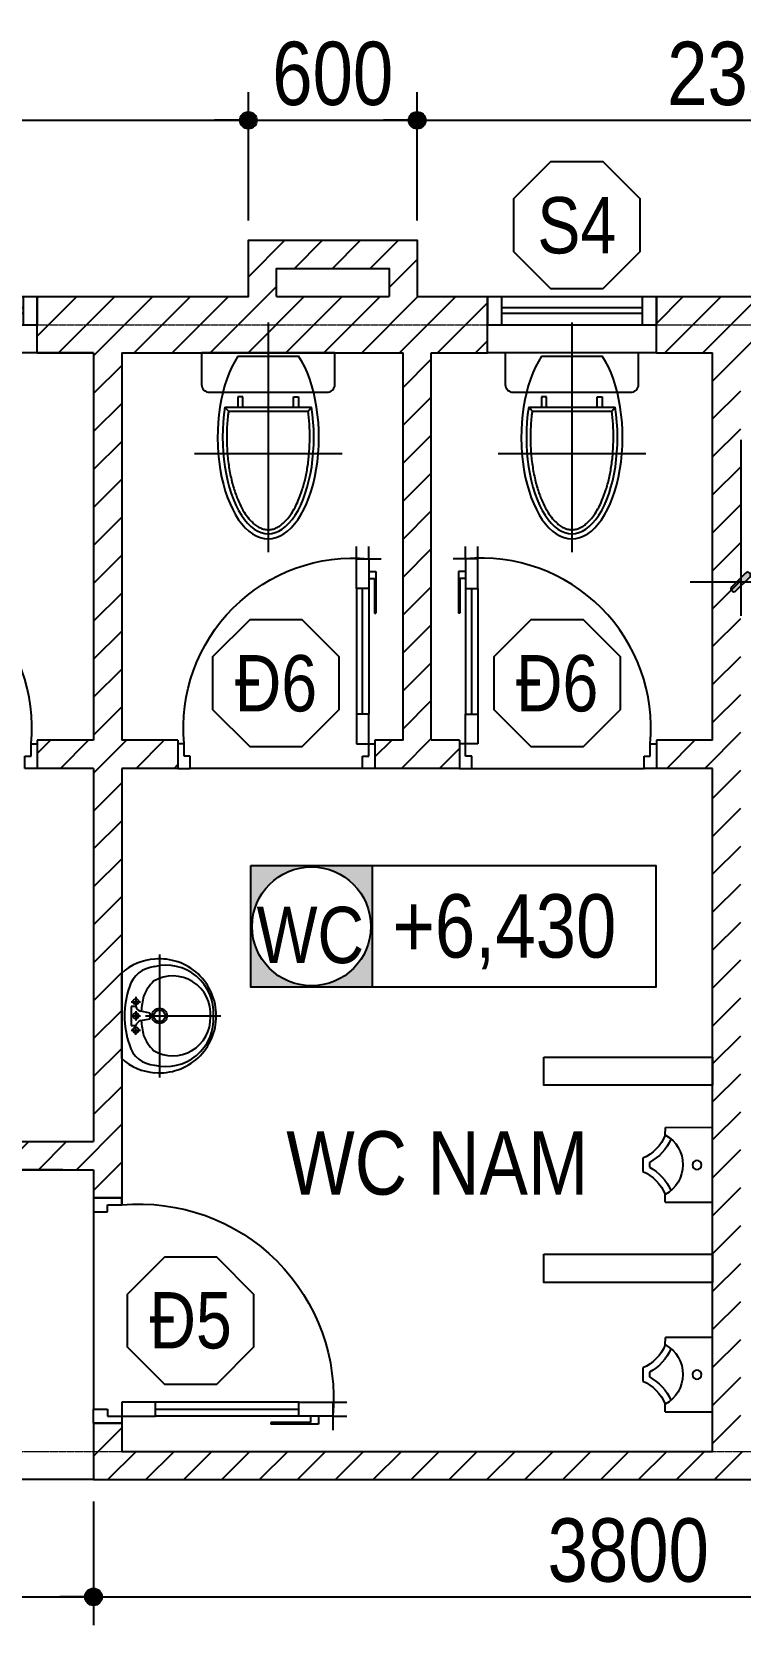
# Model space of a CAD drawing. Extents: x -79995 to 347433, y -157641 to 104789.
# Drawn here: x -11120 to -8602, y 71562 to 77290 of the extents above; entities that cross this region are included whole.
import ezdxf
from ezdxf.enums import TextEntityAlignment as Align

# ---------------------------------------------------------------- set-up
doc = ezdxf.new("R2010")
doc.units = 0
doc.linetypes.add('ACAD_ISO10W100', pattern=[18, 12, -3, 0, -3])
doc.layers.get('0').update_dxf_attribs({"color": 255, "linetype": 'CONTINUOUS'})
doc.layers.get('DEFPOINTS').update_dxf_attribs({"linetype": 'CONTINUOUS'})
for name, color, linetype in [('009', 251, 'CONTINUOUS'), ('DIM', 1, 'CONTINUOUS'), ('DOOR', 20, 'CONTINUOUS'), ('FURN2', 40, 'CONTINUOUS'), ('HACTH', 8, 'CONTINUOUS'), ('TAGS', 60, 'CONTINUOUS'), ('TEXT', 7, 'CONTINUOUS'), ('TUONG', 131, 'CONTINUOUS'), ('vat dung', 44, 'CONTINUOUS')]:
    doc.layers.add(name, color=color, linetype=linetype)
for name, color, linetype, lineweight in [('16.VATDUNG', 153, 'CONTINUOUS', 9), ('NET-THAY', 2, 'CONTINUOUS', 13), ('TRUC', 24, 'CONTINUOUS', 0)]:
    doc.layers.add(name, color=color, linetype=linetype, lineweight=lineweight)
doc.styles.add('1', font='', dxfattribs={"height": 250})
doc.styles.add('HEL-CONDENSE', font='')
doc.styles.add('KICHTHUOC', font='', dxfattribs={"width": 0.8})
doc.styles.add('VNI-HELVE-CONDENSEN', font='')
doc.styles.get('1').set_extended_font_data('VNI-Helve-Condense')
doc.styles.get('HEL-CONDENSE').set_extended_font_data('VNI-Helve-Condense')
doc.styles.get('KICHTHUOC').set_extended_font_data('VNI-Helve-Condense')
doc.styles.get('VNI-HELVE-CONDENSEN').set_extended_font_data('VNI-Helve-Condense')
doc.dimstyles.new('1-100', dxfattribs={"dimtxt": 200, "dimasz": 60, "dimexe": 0, "dimexo": 0, "dimgap": 70, "dimtad": 1, "dimtoh": 1, "dimdec": 0, "dimzin": 9, "dimdsep": 46, "dimtxsty": 'KICHTHUOC', "dimblk": 'KTHUOC', "dimcen": 15, "dimdle": 150, "dimclrd": 256, "dimclre": 256, "dimclrt": 7, "dimadec": 0, "dimazin": 0, "dimtfac": 1, "dimtdec": 0, "dimtix": 1, "dimtmove": 2, "dimatfit": 3, "dimfxl": 1, "dimtolj": 1, "dimtzin": 1, "dimarcsym": 0})
doc.dimstyles.new('D100', dxfattribs={"dimtxt": 225, "dimasz": 1.2, "dimexe": 100, "dimexo": 0, "dimgap": 50, "dimtad": 1, "dimdec": 0, "dimzin": 13, "dimdsep": 46, "dimtxsty": 'HEL-CONDENSE', "dimblk": 'D50', "dimcen": 0, "dimclrd": 1, "dimclre": 1, "dimclrt": 7, "dimadec": 0, "dimazin": 0, "dimtfac": 1, "dimtdec": 0, "dimtmove": 0, "dimatfit": 3, "dimldrblk": 'D50', "dimfxl": 1, "dimtolj": 1, "dimtzin": 13, "dimarcsym": 0})

# ---------------------------------------------------------------- blocks, each defined once
blk = doc.blocks.new('A$C24795F3F')
at = {"layer": 'DOOR'}
for p, q in [((25, 850), (25, 900)), ((75, 850), (75, 900)), ((25, 850), (-25, 850)), ((75, 850), (25, 850)), ((25, 850), (25, 730)), ((75, 730), (75, 850)), ((25, 799.1), (-3.3, 799.1)), ((-3.3, 799.1), (-3.3, 629.5)), ((25, 770.9), (2.4, 770.9)), ((2.4, 770.9), (2.4, 629.5)), ((25, 799.1), (25, 770.9)), ((25, 752.9), (25, 220)), ((25, 730), (75, 730)), ((75, 730), (75, 220)), ((2.4, 629.5), (-3.3, 629.5)), ((25, 220), (75, 220)), ((25, 100), (25, 220)), ((75, 220), (75, 100)), ((25, 100), (0, 100)), ((0, 100), (0, 0)), ((75, 100), (25, 100)), ((25, 50), (25, 100)), ((775, 50), (775, 100)), ((775, 100), (800, 100)), ((800, 100), (800, 0)), ((0, 0), (50, 0)), ((50, 50), (25, 50)), ((50, 0), (50, 50)), ((750, 0), (750, 50)), ((750, 50), (775, 50)), ((800, 0), (750, 0))]:
    blk.add_line(p, q, dxfattribs=at)
at = {"layer": 'DOOR', "color": 8}
blk.add_line((50, 220), (50, 730), dxfattribs=at)
blk.add_arc((88.6, 163.6), 689.3, 354.7053, 95.2947, dxfattribs=at)
blk = doc.blocks.new('xibet')
at = {"layer": 'vat dung'}
for p, q in [((0, 107.8), (0, -707.8)), ((236.7, 0), (-236.7, 0)), ((-236.7, 0), (-236.7, -112)), ((236.7, -112), (236.7, 0)), ((-108, -12.1), (108, -12.1)), ((-208.7, -140), (208.7, -140)), ((-90, -156.1), (-108, -156.1)), ((-108, -156.1), (-108, -192.1)), ((-90, -192.1), (-90, -156.1)), ((90, -192.1), (90, -156.1)), ((90, -156.1), (108, -156.1)), ((108, -156.1), (108, -192.1)), ((-153.7, -192.1), (153.7, -192.1)), ((-141.3, -206.5), (-153.7, -192.1)), ((-141.3, -206.5), (141.3, -206.5)), ((141.3, -206.5), (153.7, -192.1)), ((262.5, -357.8), (-262.5, -357.8))]:
    blk.add_line(p, q, dxfattribs=at)
for centre, start, end in [((-208.7, -112), 180, 270), ((208.7, -112), 270, 0)]:
    blk.add_arc(centre, 28, start, end, dxfattribs=at)
for major_axis, ratio, start_param, end_param in [((0, -360), 0.5, 3.785094, 8.781277), ((0, -342), 0.473683, 4.391089, 8.175258)]:
    blk.add_ellipse((0, -300.1), major_axis=major_axis, ratio=ratio, start_param=start_param, end_param=end_param, dxfattribs=at)
blk.add_open_spline([(-141.3, -206.5), (-142, -211.4), (-142.6, -216.4), (-145.2, -239.3), (-146.6, -257.6), (-147.8, -294.4), (-147.7, -313), (-146.1, -349.7), (-144.6, -367.9), (-140.1, -403.5), (-137.2, -420.9), (-130, -454.4), (-125.8, -470.5), (-116.2, -500.9), (-110.8, -515.2), (-100.2, -539.1), (-95.1, -549.1), (-84.4, -567.4), (-78.8, -575.7), (-67.3, -590.6), (-61.3, -597.1), (-50.7, -607), (-46, -610.7), (-36.7, -617), (-32, -619.6), (-22.7, -623.7), (-18.1, -625.2), (-8.9, -627.2), (-4.3, -627.7), (4.8, -627.7), (9.3, -627.2), (18.5, -625.1), (23.1, -623.6), (32.4, -619.4), (37.1, -616.8), (46.5, -610.4), (51.1, -606.6), (60.4, -597.9), (65, -593), (74, -582.1), (78.4, -576.1), (87, -563.1), (91.1, -556), (99.1, -541), (102.9, -533), (111.7, -512.7), (116.4, -500), (125, -473.1), (128.8, -458.9), (135.5, -429.5), (138.3, -414.3), (142.9, -383.1), (144.6, -367.1), (146.9, -334.7), (147.6, -318.4), (147.6, -285.6), (147.1, -269.2), (145, -237.3), (143.4, -221.7), (141.3, -206.5)], degree=3, knots=[4.429174, 4.429174, 4.429174, 4.429174, 4.475363, 4.475363, 4.640536, 4.640536, 4.80571, 4.80571, 4.970884, 4.970884, 5.136057, 5.136057, 5.301231, 5.301231, 5.466404, 5.466404, 5.600725, 5.600725, 5.735045, 5.735045, 5.869365, 5.869365, 5.973209, 5.973209, 6.077053, 6.077053, 6.180898, 6.180898, 6.284742, 6.284742, 6.388586, 6.388586, 6.49243, 6.49243, 6.596275, 6.596275, 6.700119, 6.700119, 6.803963, 6.803963, 6.907807, 6.907807, 7.011652, 7.011652, 7.115496, 7.115496, 7.262062, 7.262062, 7.408627, 7.408627, 7.555193, 7.555193, 7.701759, 7.701759, 7.848324, 7.848324, 7.99489, 7.99489, 8.137175, 8.137175, 8.137175, 8.137175], dxfattribs=at)
blk = doc.blocks.new('A$C11573478')
at = {"layer": 'DOOR'}
for p, q in [((-716.3, 109.8), (-716.3, 209.8)), ((-716.3, 209.8), (-116.3, 209.8)), ((-666.3, 109.8), (-666.3, 209.8)), ((-166.3, 109.8), (-166.3, 209.8)), ((-116.3, 109.8), (-116.3, 209.8)), ((-716.3, 109.8), (-116.3, 109.8))]:
    blk.add_line(p, q, dxfattribs=at)
at = {"layer": 'DOOR', "color": 251}
for p, q in [((-166.3, 169.8), (-666.3, 169.8)), ((-166.3, 149.8), (-666.3, 149.8))]:
    blk.add_line(p, q, dxfattribs=at)
blk = doc.blocks.new('KH-CUADI')
at = {"layer": 'TAGS'}
blk.add_lwpolyline([(-124.3, 300), (-300, 124.3), (-300, -124.3), (-124.3, -300), (124.3, -300), (300, -124.3), (300, 124.3), (124.3, 300)], close=True, dxfattribs=at)
at = {"layer": 'TAGS', "style": 'VNI-HELVE-CONDENSEN'}
blk.add_attdef('D', text='', height=300, dxfattribs=at).set_placement((0, 0), align=Align.MIDDLE)
blk = doc.blocks.new('FSD')
at = {"layer": 'vat dung'}
for p, q in [((2608519.3, -978698.5), (2608729.3, -978698.5)), ((2608519.3, -978698.5), (2608519.3, -978731.9)), ((2608729.3, -978698.5), (2608729.3, -979028.5)), ((2608419.3, -978892.9), (2608419.3, -978834.1)), ((2608449.3, -978874.1), (2608449.3, -978852.8)), ((2608519.3, -978995), (2608519.3, -979028.5)), ((2608729.3, -979028.5), (2608519.3, -979028.5))]:
    blk.add_line(p, q, dxfattribs=at)
blk.add_circle((2608660, -978863.5), 20, dxfattribs=at)
for centre, radius, start, end in [((2608345.4, -978661.7), 187.5, 293.20118, 337.99756), ((2608448.1, -978863.5), 149.6, 298.45297, 61.54703), ((2608345.4, -978661.7), 217.5, 298.52455, 336.27693), ((2608345.4, -979065.2), 217.5, 23.72307, 61.47545), ((2608345.4, -979065.2), 187.5, 22.00244, 66.79882)]:
    blk.add_arc(centre, radius, start, end, dxfattribs=at)
blk = doc.blocks.new('A$C20DD2EF5')
at = {"layer": 'vat dung'}
for p, q in [((211.6, 265.4), (-166.4, 265.4)), ((-40.4, 223.4), (-40.4, 181.4)), ((-19.4, 202.4), (-19.4, 223.4)), ((-19.4, 223.4), (64.6, 223.4)), ((22.6, 223.4), (22.6, 181.4)), ((64.6, 223.4), (64.6, 202.4)), ((85.6, 223.4), (85.6, 181.4)), ((-61.4, 202.4), (-19.4, 202.4)), ((1.6, 202.4), (43.6, 202.4)), ((10, 139.4), (1.6, 181.4)), ((22.6, 160.4), (22.6, -175.6)), ((43.6, 181.4), (35.2, 139.4)), ((106.5, 202.4), (64.6, 202.4)), ((-250.4, 97.4), (295.6, 97.4)), ((35.2, 139.4), (10, 139.4))]:
    blk.add_line(p, q, dxfattribs=at)
at = {"layer": 'vat dung', "extrusion": (0, 0, -1)}
for centre, major_axis, start_param, end_param in [((7.9, 103.7), (0.1, 237.8), -1.50917, -0.823122), ((-67.7, 108.7), (0, 128.6), -1.484237, -0.303174), ((22.6, -144.1), (0, 396.9), -0.329879, 0.329746), ((-40.4, 202.4), (8.91, 8.91), 0.785398, 7.068583), ((22.6, 202.4), (-8.91, 8.91), 2.356194490192184, 8.639379797371769), ((85.6, 202.4), (8.91, 8.91), 0.785398, 7.068583), ((118.6, 113.4), (0.2, 122.4), 0.266585, 1.518076), ((37.3, 103.7), (-0.1, 237.8), 0.823103, 1.509151), ((0, 0), (127.4, 127.4), 4.682819, 5.134941), ((22.6, -182.7), (-255.7, 255.7), 0.543834, 0.728979), ((-26, 174.9), (20, 20), -0.552303, 0.552303), ((22.6, -182.7), (255.7, 255.7), -0.728979, -0.543834), ((74.1, 171.8), (-22.7, 22.7), 5.801665, 6.764705), ((45.1, 0), (127.4, 127.4), -0.422552, 0.02957), ((21.2, 97), (0, 251.5), 3.136126, 4.797769), ((8.4, 68.2), (0, 210.6), 3.074642, 4.960285), ((13, 38.2), (0, 167.6), 3.055003, 5.246977), ((22.6, 97.4), (23.8, 23.8), 0.785398, 7.068583), ((22.6, 97.4), (-17.8, 17.8), 2.356194490192299, 8.639379797371884), ((36.7, 68.2), (0, 210.6), 1.323748, 3.208662), ((23.9, 97), (0, 251.5), 1.485485, 3.147128), ((32.7, 38.2), (0, 167), 1.033776, 3.172765)]:
    blk.add_ellipse(centre, major_axis=major_axis, ratio=1, start_param=start_param, end_param=end_param, dxfattribs=at)
blk = doc.blocks.new('D50')
at = {"layer": 'DIM'}
blk.add_hatch(color=256, dxfattribs=at).paths.add_polyline_path([(25, 0, 1), (-25, 0, 1)])
blk.add_line((25, 0), (100, 0), dxfattribs=at)
blk.add_circle((0, 0), 25, dxfattribs=at)
blk = doc.blocks.new('*D501')
at = {"layer": 'DEFPOINTS', "color": 0, "linetype": 'Continuous', "transparency": 16777216}
for p in [(-13001.5, 72074.2), (-10901.5, 72074.2), (-10901.5, 71735.1)]:
    blk.add_point(p, dxfattribs=at)
at = {"layer": 'DIM', "color": 1, "linetype": 'Continuous', "lineweight": -2, "transparency": 16777216}
for p, q in [((-13001.5, 72074.2), (-13001.5, 71635.1)), ((-10901.5, 72074.2), (-10901.5, 71635.1)), ((-13000.3, 71735.1), (-10902.7, 71735.1))]:
    blk.add_line(p, q, dxfattribs=at)
at = {"layer": 'DIM', "color": 1, "linetype": 'Continuous', "lineweight": -2, "transparency": 16777216, "xscale": 1.199999999999999, "yscale": 1.199999999999999, "zscale": 1.199999999999999, "rotation": 180}
blk.add_blockref('D50', (-13001.5, 71735.1), dxfattribs=at)
at = {"layer": 'DIM', "color": 1, "linetype": 'Continuous', "lineweight": -2, "transparency": 16777216, "xscale": 1.199999999999999, "yscale": 1.199999999999999, "zscale": 1.199999999999999}
blk.add_blockref('D50', (-10901.5, 71735.1), dxfattribs=at)
at = {"layer": 'DIM', "color": 7, "linetype": 'Continuous', "transparency": 16777216, "insert": (-11951.5, 71900), "char_height": 225, "attachment_point": 5, "style": 'HEL-CONDENSE'}
blk.add_mtext('\\A1;2100', dxfattribs=at)
blk = doc.blocks.new('*D502')
at = {"layer": 'DEFPOINTS', "color": 0, "linetype": 'Continuous', "transparency": 16777216}
for p in [(-10901.5, 72074.2), (-7101.5, 72074.2), (-7101.5, 71735.1)]:
    blk.add_point(p, dxfattribs=at)
at = {"layer": 'DIM', "color": 1, "linetype": 'Continuous', "lineweight": -2, "transparency": 16777216}
for p, q in [((-10901.5, 72074.2), (-10901.5, 71635.1)), ((-7101.5, 72074.2), (-7101.5, 71635.1)), ((-10900.3, 71735.1), (-7102.7, 71735.1))]:
    blk.add_line(p, q, dxfattribs=at)
at = {"layer": 'DIM', "color": 1, "linetype": 'Continuous', "lineweight": -2, "transparency": 16777216, "xscale": 1.199999999999999, "yscale": 1.199999999999999, "zscale": 1.199999999999999, "rotation": 180}
blk.add_blockref('D50', (-10901.5, 71735.1), dxfattribs=at)
at = {"layer": 'DIM', "color": 1, "linetype": 'Continuous', "lineweight": -2, "transparency": 16777216, "xscale": 1.199999999999999, "yscale": 1.199999999999999, "zscale": 1.199999999999999}
blk.add_blockref('D50', (-7101.5, 71735.1), dxfattribs=at)
at = {"layer": 'DIM', "color": 7, "linetype": 'Continuous', "transparency": 16777216, "insert": (-9001.5, 71900), "char_height": 225, "attachment_point": 5, "style": 'HEL-CONDENSE'}
blk.add_mtext('\\A1;3800', dxfattribs=at)
blk = doc.blocks.new('*D556')
at = {"layer": 'DEFPOINTS', "color": 0, "transparency": 16777216}
for p in [(-10351.5, 76977.5), (-12701.5, 76672.1), (-10351.5, 76622.1)]:
    blk.add_point(p, dxfattribs=at)
at = {"layer": 'DIM', "color": 1, "lineweight": -2, "transparency": 16777216}
for p, q in [((-12701.5, 76672.1), (-12701.5, 77077.5)), ((-10351.5, 76622.1), (-10351.5, 77077.5)), ((-12700.3, 76977.5), (-10352.7, 76977.5))]:
    blk.add_line(p, q, dxfattribs=at)
at = {"layer": 'DIM', "color": 1, "lineweight": -2, "transparency": 16777216, "xscale": 1.199999999999999, "yscale": 1.199999999999999, "zscale": 1.199999999999999, "rotation": 180}
blk.add_blockref('D50', (-12701.5, 76977.5), dxfattribs=at)
at = {"layer": 'DIM', "color": 1, "lineweight": -2, "transparency": 16777216, "xscale": 1.199999999999999, "yscale": 1.199999999999999, "zscale": 1.199999999999999}
blk.add_blockref('D50', (-10351.5, 76977.5), dxfattribs=at)
at = {"layer": 'DIM', "color": 7, "transparency": 16777216, "insert": (-11526.5, 77142.4), "char_height": 225, "attachment_point": 5, "style": 'HEL-CONDENSE'}
blk.add_mtext('\\A1;2350', dxfattribs=at)
blk = doc.blocks.new('*D557')
at = {"layer": 'DEFPOINTS', "color": 0, "transparency": 16777216}
for p in [(-9751.5, 76977.5), (-10351.5, 76622.1), (-9751.5, 76622.1)]:
    blk.add_point(p, dxfattribs=at)
at = {"layer": 'DIM', "color": 1, "lineweight": -2, "transparency": 16777216}
for p, q in [((-10351.5, 76622.1), (-10351.5, 77077.5)), ((-9751.5, 76622.1), (-9751.5, 77077.5)), ((-10350.3, 76977.5), (-9752.7, 76977.5))]:
    blk.add_line(p, q, dxfattribs=at)
at = {"layer": 'DIM', "color": 1, "lineweight": -2, "transparency": 16777216, "xscale": 1.199999999999999, "yscale": 1.199999999999999, "zscale": 1.199999999999999, "rotation": 180}
blk.add_blockref('D50', (-10351.5, 76977.5), dxfattribs=at)
at = {"layer": 'DIM', "color": 1, "lineweight": -2, "transparency": 16777216, "xscale": 1.199999999999999, "yscale": 1.199999999999999, "zscale": 1.199999999999999}
blk.add_blockref('D50', (-9751.5, 76977.5), dxfattribs=at)
at = {"layer": 'DIM', "color": 7, "transparency": 16777216, "insert": (-10051.5, 77142.4), "char_height": 225, "attachment_point": 5, "style": 'HEL-CONDENSE'}
blk.add_mtext('\\A1;600', dxfattribs=at)
blk = doc.blocks.new('*D558')
at = {"layer": 'DEFPOINTS', "color": 0, "transparency": 16777216}
for p in [(-7401.5, 76977.5), (-9751.5, 76622.1), (-7401.5, 76622.1)]:
    blk.add_point(p, dxfattribs=at)
at = {"layer": 'DIM', "color": 1, "lineweight": -2, "transparency": 16777216}
for p, q in [((-9751.5, 76622.1), (-9751.5, 77077.5)), ((-7401.5, 76622.1), (-7401.5, 77077.5)), ((-9750.3, 76977.5), (-7402.7, 76977.5))]:
    blk.add_line(p, q, dxfattribs=at)
at = {"layer": 'DIM', "color": 1, "lineweight": -2, "transparency": 16777216, "xscale": 1.199999999999999, "yscale": 1.199999999999999, "zscale": 1.199999999999999, "rotation": 180}
blk.add_blockref('D50', (-9751.5, 76977.5), dxfattribs=at)
at = {"layer": 'DIM', "color": 1, "lineweight": -2, "transparency": 16777216, "xscale": 1.199999999999999, "yscale": 1.199999999999999, "zscale": 1.199999999999999}
blk.add_blockref('D50', (-7401.5, 76977.5), dxfattribs=at)
at = {"layer": 'DIM', "color": 7, "transparency": 16777216, "insert": (-8576.5, 77142.4), "char_height": 225, "attachment_point": 5, "style": 'HEL-CONDENSE'}
blk.add_mtext('\\A1;2350', dxfattribs=at)
blk = doc.blocks.new('A$C27B14CF0')
at = {"layer": 'TAGS', "ltscale": 1000}
h = blk.add_hatch(color=8, dxfattribs=at)
h.paths.add_polyline_path([(249.9, 243.1), (-182.1, 243.1), (-182.1, -188.9), (249.9, -188.9)])
h.paths.add_polyline_path([(244.9, 27.1, -1), (-177.1, 27.1, -1)], flags=16)
blk.add_line((249.9, 243.1), (249.9, -188.9), dxfattribs=at)
blk.add_lwpolyline([(-182.1, 243.1), (1257.9, 243.1), (1257.9, -188.9), (-182.1, -188.9)], close=True, dxfattribs=at)
blk.add_circle((33.9, 27.1), 211, dxfattribs=at)
at = {"layer": 'TAGS', "ltscale": 1000, "style": 'VNI-HELVE-CONDENSEN'}
for p in [(-44.3, -83.7), (379.3, -83.7)]:
    blk.add_attdef('S', p, '', height=225, dxfattribs=at)
blk = doc.blocks.new('KTHUOC')
at = {"ltscale": 50}
h = blk.add_hatch(color=256, dxfattribs=at)
edge = h.paths.add_edge_path()
edge.add_line((0.283, 0.53), (-0.53, -0.283))
edge.add_arc((-0.407, -0.407), 0.175, 135, 225)
edge.add_arc((-0.407, -0.407), 0.175, 225, 315)
edge.add_line((-0.283, -0.53), (0.53, 0.283))
edge.add_arc((0.407, 0.407), 0.175, 315, 405)
edge.add_arc((0.407, 0.407), 0.175, 45, 135)
for p, q in [((0, -2), (0, 2)), ((-3, 0), (3, 0))]:
    blk.add_line(p, q)
blk.add_lwpolyline([(0.283, 0.53), (-0.53, -0.283, 0.414214), (-0.53, -0.53), (-0.53, -0.53, 0.414214), (-0.283, -0.53), (0.53, 0.283, 0.414214), (0.53, 0.53), (0.53, 0.53, 0.414214)], format="xyb", close=True)
blk = doc.blocks.new('*D606')
at = {"layer": '009', "lineweight": -2, "transparency": 16777216}
for p, q in [((-8601.5, 75842.7), (-8601.5, 75338.2)), ((-4201.5, 75842.7), (-4201.5, 75338.2)), ((-8541.5, 75338.2), (-4261.5, 75338.2))]:
    blk.add_line(p, q, dxfattribs=at)
at = {"layer": 'DEFPOINTS', "color": 0, "transparency": 16777216}
for p in [(-8601.5, 75842.7), (-4201.5, 75842.7), (-4201.5, 75338.2)]:
    blk.add_point(p, dxfattribs=at)
at = {"layer": '009', "lineweight": -2, "transparency": 16777216, "xscale": 60, "yscale": 60, "zscale": 60, "rotation": 180}
blk.add_blockref('KTHUOC', (-8601.5, 75338.2), dxfattribs=at)
at = {"layer": '009', "lineweight": -2, "transparency": 16777216, "xscale": 60, "yscale": 60, "zscale": 60}
blk.add_blockref('KTHUOC', (-4201.5, 75338.2), dxfattribs=at)
at = {"layer": '009', "color": 7, "transparency": 16777216, "insert": (-6401.5, 75510.3), "char_height": 200, "attachment_point": 5, "style": 'KICHTHUOC'}
blk.add_mtext('\\A1;4400', dxfattribs=at)
blk = doc.blocks.new('*D610')
at = {"layer": '009', "lineweight": -2, "transparency": 16777216}
for p, q in [((-11010.5, 73251.7), (-11402.9, 73251.7)), ((-11402.9, 73191.7), (-11402.9, 72211.7)), ((-10901.5, 72151.7), (-11402.9, 72151.7))]:
    blk.add_line(p, q, dxfattribs=at)
at = {"layer": 'DEFPOINTS', "color": 0, "transparency": 16777216}
for p in [(-11010.5, 73251.7), (-11402.9, 72151.7), (-10901.5, 72151.7)]:
    blk.add_point(p, dxfattribs=at)
at = {"layer": '009', "lineweight": -2, "transparency": 16777216, "xscale": 60, "yscale": 60, "zscale": 60}
for p, rotation in [((-11402.9, 73251.7), 90), ((-11402.9, 72151.7), 270)]:
    blk.add_blockref('KTHUOC', p, dxfattribs=dict(at, rotation=rotation))
at = {"layer": '009', "color": 7, "transparency": 16777216, "insert": (-11575, 72701.7), "char_height": 200, "attachment_point": 5, "rotation": 90, "style": 'KICHTHUOC'}
blk.add_mtext('\\A1;1100', dxfattribs=at)

msp = doc.modelspace()

# ---------------------------------------------------------------- hatches: boundary and pattern name
at = {"layer": '009'}
h = msp.add_hatch(dxfattribs=at)
h.set_pattern_fill('ANSI31', color=256, scale=30, style=0)
h.set_pattern_definition([(45, (-1316106.72, -268894.45), (-67.351921, 67.351921), [])])
h.paths.add_polyline_path([(-4201.548, 76351.712), (-4301.548, 76351.712), (-4301.548, 76451.712), (-3901.548, 76451.712), (-3901.548, 76351.712), (-4001.548, 76351.712), (-4001.548, 76151.712), (-3301.548, 76151.712), (-3301.548, 76351.712), (-3801.548, 76351.712), (-3801.548, 76551.712), (-4401.548, 76551.712), (-4401.548, 76351.712), (-4901.548, 76351.712), (-4901.548, 76151.712), (-4201.548, 76151.712)])
h.paths.add_polyline_path([(-7201.548, 76351.712), (-7301.548, 76351.712), (-7301.548, 76451.712), (-6901.548, 76451.712), (-6901.548, 76351.712), (-7001.548, 76351.712), (-7001.548, 76151.712), (-6301.548, 76151.712), (-6301.548, 76351.712), (-6801.548, 76351.712), (-6801.548, 76551.712), (-7401.548, 76551.712), (-7401.548, 76351.712), (-8901.548, 76351.712), (-8901.548, 76251.712), (-8901.548, 76151.712), (-8701.548, 76151.712), (-8701.548, 74776.712), (-8901.548, 74776.712), (-8901.548, 74676.712), (-8701.548, 74676.712), (-8701.548, 72251.712), (-10801.548, 72251.712), (-10801.548, 72351.712), (-10901.548, 72351.712), (-10901.548, 72151.712), (-8701.548, 72151.712), (-7201.548, 72151.712), (-7201.548, 72251.712), (-8601.548, 72251.712), (-8601.548, 76151.712), (-7201.548, 76151.712)])
h.paths.add_polyline_path([(-9501.548, 76351.712), (-9751.548, 76351.712), (-9751.548, 76551.712), (-10351.548, 76551.712), (-10351.548, 76351.712), (-11101.548, 76351.712), (-11101.548, 76251.712), (-11101.548, 76151.712), (-10901.548, 76151.712), (-10901.548, 74776.712), (-11101.548, 74776.712), (-11101.548, 74676.712), (-10901.548, 74676.712), (-10901.548, 73351.712), (-12101.548, 73351.712), (-12101.548, 73251.712), (-10901.548, 73251.712), (-10901.548, 73151.712), (-10801.548, 73151.712), (-10801.548, 74676.712), (-10601.548, 74676.712), (-10601.548, 74764.212), (-10601.548, 74776.712), (-10801.548, 74776.712), (-10801.548, 76151.712), (-10576.548, 76151.712), (-9801.548, 76151.712), (-9801.548, 74776.712), (-9901.548, 74776.712), (-9901.548, 74676.712), (-9601.548, 74676.712), (-9601.548, 74764.212), (-9601.548, 74776.712), (-9701.548, 74776.712), (-9701.548, 76151.712), (-9501.548, 76151.712)])
h.paths.add_polyline_path([(-9851.548, 76351.712), (-9951.548, 76351.712), (-10251.548, 76351.712), (-10251.548, 76451.712), (-9851.548, 76451.712)], flags=16)
h.paths.add_polyline_path([(-12701.548, 76151.712), (-12701.548, 76601.712), (-13451.548, 76601.712), (-13451.548, 76001.712), (-13201.548, 76001.712), (-13201.548, 74551.712), (-13001.548, 74551.712), (-13001.548, 74676.712), (-12801.548, 74676.712), (-12801.548, 74764.212), (-12801.548, 74776.712), (-13001.548, 74776.712), (-13001.548, 75901.712), (-12701.548, 75901.712)])
h.paths.add_polyline_path([(-13001.548, 76001.712), (-13001.548, 76151.712), (-13201.548, 76151.712), (-13201.548, 76126.712), (-13201.548, 76101.712), (-13351.548, 76101.712), (-13351.548, 76501.712), (-12801.548, 76501.712), (-12801.548, 76251.712), (-13001.548, 76251.712), (-13001.548, 76151.712), (-12801.548, 76151.712), (-12801.548, 76001.712)], flags=16)
h.paths.add_polyline_path([(-5201.548, 72251.712), (-7001.548, 72251.712), (-7001.548, 72151.712), (-5201.548, 72151.712)])
h.paths.add_polyline_path([(-4101.548, 76151.712), (-4201.548, 76151.712), (-4201.548, 72351.712), (-4101.548, 72351.712)])

# ---------------------------------------------------------------- linework, layer by layer
at = {"layer": 'DOOR'}
msp.add_line((-10901.548, 73101.712), (-10901.548, 72401.712), dxfattribs=at)
at = {"layer": 'HACTH'}
for p, q in [((-9945.298, 74676.712), (-10557.798, 74676.712)), ((-9557.798, 74676.712), (-8945.298, 74676.712))]:
    msp.add_line(p, q, dxfattribs=at)
at = {"layer": 'NET-THAY', "linetype": 'ByBlock', "lineweight": -2}
for p, q in [((-11101.548, 76151.712), (-11701.548, 76151.712)), ((-8901.548, 76151.712), (-9501.548, 76151.712))]:
    msp.add_line(p, q, dxfattribs=at)
for points in [[(-9301.548, 73651.712), (-8701.548, 73651.712), (-8701.548, 73551.712), (-9301.548, 73551.712)], [(-9301.548, 72951.712), (-8701.548, 72951.712), (-8701.548, 72851.712), (-9301.548, 72851.712)]]:
    msp.add_lwpolyline(points, close=True, dxfattribs=at)
at = {"layer": 'TRUC', "linetype": 'ACAD_ISO10W100', "ltscale": 0.2}
msp.add_lwpolyline([(-15555.532, 76977.493), (22214.78, 76977.493), (22214.78, 60551.712), (-15555.532, 60551.712)], close=True, dxfattribs=at)
for points in [[(-15555.532, 76251.712), (22214.78, 76251.712)], [(-15555.532, 72251.712), (22214.78, 72251.712)]]:
    msp.add_lwpolyline(points, dxfattribs=at)
at = {"layer": 'TUONG'}
for p, q in [((-11101.548, 76151.712), (-11101.548, 76351.712)), ((-9501.548, 76151.712), (-9501.548, 76351.712)), ((-8901.548, 76151.712), (-8901.548, 76351.712)), ((-9801.548, 74776.712), (-9801.548, 76151.712)), ((-9801.548, 74776.712), (-9801.548, 76151.712)), ((-9701.548, 74776.712), (-9701.548, 76151.712)), ((-9701.548, 74776.712), (-9701.548, 76151.712)), ((-8701.548, 74776.712), (-8701.548, 76151.712)), ((-10901.548, 74776.712), (-11101.548, 74776.712)), ((-11101.548, 74776.712), (-11101.548, 74676.712)), ((-10901.548, 74776.712), (-11101.548, 74776.712)), ((-11101.548, 74776.712), (-11101.548, 74676.712)), ((-10601.548, 74776.712), (-10601.548, 74676.712)), ((-9801.548, 74776.712), (-9901.548, 74776.712)), ((-9901.548, 74776.712), (-9901.548, 74676.712)), ((-9801.548, 74776.712), (-9901.548, 74776.712)), ((-9901.548, 74776.712), (-9901.548, 74676.712)), ((-9601.548, 74776.712), (-9701.548, 74776.712)), ((-9601.548, 74776.712), (-9701.548, 74776.712)), ((-9601.548, 74776.712), (-9601.548, 74676.712)), ((-9601.548, 74776.712), (-9601.548, 74676.712)), ((-8701.548, 74776.712), (-8901.548, 74776.712)), ((-8901.548, 74776.712), (-8901.548, 74676.712)), ((-8701.548, 74776.712), (-8901.548, 74776.712)), ((-8901.548, 74776.712), (-8901.548, 74676.712)), ((-10901.548, 74676.712), (-11101.548, 74676.712)), ((-10901.548, 74676.712), (-11101.548, 74676.712)), ((-9601.548, 74676.712), (-9901.548, 74676.712)), ((-9601.548, 74676.712), (-9901.548, 74676.712)), ((-8701.548, 74676.712), (-8901.548, 74676.712)), ((-8701.548, 74676.712), (-8901.548, 74676.712)), ((-8701.548, 72251.712), (-8701.548, 74676.712)), ((-12101.548, 73351.712), (-10901.548, 73351.712)), ((-12101.548, 73251.712), (-10901.548, 73251.712))]:
    msp.add_line(p, q, dxfattribs=at)
for points in [[(-11101.548, 76351.712), (-10351.548, 76351.712), (-10351.548, 76551.712), (-9751.548, 76551.712), (-9751.548, 76351.712)], [(-10251.548, 76351.712), (-10251.548, 76451.712), (-9851.548, 76451.712), (-9851.548, 76351.712)], [(-10576.548, 76351.712), (-10351.548, 76351.712)], [(-10251.548, 76351.712), (-9851.548, 76351.712)], [(-9951.548, 76351.712), (-9851.548, 76351.712)], [(-9751.548, 76351.712), (-9501.548, 76351.712)], [(-8901.548, 76351.712), (-7401.548, 76351.712)], [(-11101.548, 76151.712), (-10901.548, 76151.712)], [(-11101.548, 76151.712), (-10901.548, 76151.712)], [(-10901.548, 76151.712), (-11101.548, 76151.712)], [(-10901.548, 76151.712), (-10901.548, 74776.712)], [(-10801.548, 76151.712), (-10576.548, 76151.712)], [(-10801.548, 76151.712), (-10801.548, 74776.712)], [(-10576.548, 76151.712), (-9801.548, 76151.712)], [(-9701.548, 76151.712), (-9501.548, 76151.712)], [(-8901.548, 76151.712), (-8701.548, 76151.712)], [(-10601.548, 74776.712), (-10801.548, 74776.712)], [(-10901.548, 74676.712), (-10901.548, 73351.712)], [(-10801.548, 74676.712), (-10801.548, 73126.712)], [(-10601.548, 74676.712), (-10801.548, 74676.712)], [(-10901.548, 73251.712), (-10901.548, 73126.712)], [(-10901.548, 73151.712), (-10801.548, 73151.712)], [(-10901.548, 72351.712), (-10901.548, 72151.712), (-8701.548, 72151.712)], [(-10901.548, 72351.712), (-10801.548, 72351.712)], [(-10901.548, 72351.712), (-10801.548, 72351.712)], [(-10801.548, 72351.712), (-10801.548, 72251.712), (-8701.548, 72251.712)], [(-8701.548, 72151.712), (-5201.548, 72151.712)]]:
    msp.add_lwpolyline(points, dxfattribs=at)

# ---------------------------------------------------------------- block references
at = {"layer": '16.VATDUNG', "xscale": -0.8000000000442693, "yscale": 0.7999999998137355, "zscale": 0.8, "rotation": 179.8537794983833}
for p in [(-2097677.012, -704493.546), (-2097677.012, -705238.064)]:
    msp.add_blockref('FSD', p, dxfattribs=at)
at = {"layer": 'DOOR', "lineweight": -2, "xscale": -1, "rotation": 180}
for p in [(-10985.242, 76461.471), (-8785.242, 76461.471)]:
    msp.add_blockref('A$C11573478', p, dxfattribs=at)
at = {"layer": 'DOOR', "yscale": 0.875, "zscale": 0.8749999999984087}
for p, xscale in [((-11801.548, 74676.712), 0.875), ((-9901.548, 74676.712), -0.875), ((-9601.548, 74676.712), 0.875)]:
    msp.add_blockref('A$C24795F3F', p, dxfattribs=dict(at, xscale=xscale))
at = {"layer": 'DOOR', "xscale": -1, "rotation": 270}
msp.add_blockref('A$C24795F3F', (-10901.548, 72351.712), dxfattribs=at)
at = {"layer": 'FURN2', "lineweight": -2}
for p in [(-10280.815, 76151.711), (-9201.548, 76151.711)]:
    msp.add_blockref('xibet', p, dxfattribs=at)
at = {"layer": 'HACTH', "xscale": -0.8000000000465661, "yscale": 0.8000000000465661, "zscale": 0.8, "rotation": 90}
msp.add_blockref('A$C20DD2EF5', (-10589.212, 73816.003), dxfattribs=at)
at = {"layer": 'TAGS', "linetype": 'Continuous'}
ref = msp.add_blockref('KH-CUADI', (-9184.251, 76604.989), dxfattribs=dict(at, xscale=0.75, yscale=0.75, zscale=0.75, rotation=180))
ref.add_attrib('D', 'S4', dxfattribs={"color": 7, "height": 200, "style": 'VNI-HELVE-CONDENSEN'}).set_placement((-9184.251, 76604.989), align=Align.MIDDLE)
ref = msp.add_blockref('KH-CUADI', (-10253.368, 74978.998), dxfattribs=dict(at, xscale=0.75, yscale=0.75, zscale=0.75, rotation=180))
ref.add_attrib('D', 'Ñ6', dxfattribs={"color": 7, "height": 200, "style": 'VNI-HELVE-CONDENSEN'}).set_placement((-10253.368, 74978.998), align=Align.MIDDLE)
ref = msp.add_blockref('KH-CUADI', (-9253.983, 74978.998), dxfattribs=dict(at, xscale=0.75, yscale=0.75, zscale=0.75, rotation=180))
ref.add_attrib('D', 'Ñ6', dxfattribs={"color": 7, "height": 200, "style": 'VNI-HELVE-CONDENSEN'}).set_placement((-9253.983, 74978.998), align=Align.MIDDLE)
at = {"layer": 'TAGS', "ltscale": 1000}
ref = msp.add_blockref('A$C27B14CF0', (-10161.046, 74088.536), dxfattribs=at)
ref.add_attrib('S', 'WC', (-10322.047, 73985.144), dxfattribs={"color": 7, "ltscale": 1000, "height": 200, "style": 'VNI-HELVE-CONDENSEN'})
ref.add_attrib('S', '+6,430', (-9839.309, 74004.879), dxfattribs={"color": 7, "ltscale": 1000, "height": 225, "style": 'VNI-HELVE-CONDENSEN'})
at = {"layer": 'TAGS', "linetype": 'Continuous'}
ref = msp.add_blockref('KH-CUADI', (-10556.625, 72715.847), dxfattribs=dict(at, xscale=0.75, yscale=0.75, zscale=0.75, rotation=180))
ref.add_attrib('D', 'Ñ5', dxfattribs={"color": 7, "height": 200, "style": 'VNI-HELVE-CONDENSEN'}).set_placement((-10556.625, 72715.847), align=Align.MIDDLE)

# ---------------------------------------------------------------- texts
at = {"layer": 'TEXT', "insert": (-9679.964, 73388.316), "char_height": 225, "attachment_point": 2, "style": '1'}
msp.add_mtext('WC NAM', dxfattribs=at)

# ---------------------------------------------------------------- dimensions: what is measured, and where the dimension line sits
at = {"layer": '009'}
dim = msp.add_linear_dim(base=(-4201.548, 75338.181), p1=(-8601.548, 75842.742), p2=(-4201.548, 75842.742), dimstyle='1-100', dxfattribs=at)
dim.commit()
dim.dimension.update_dxf_attribs({"geometry": '*D606', "text_midpoint": (-6401.548, 75510.315)})
dim = msp.add_linear_dim(base=(-11402.912, 72151.712), p1=(-11010.464, 73251.712), p2=(-10901.548, 72151.712), angle=90, dimstyle='1-100', dxfattribs=at)
dim.commit()
dim.dimension.update_dxf_attribs({"geometry": '*D610', "text_midpoint": (-11575.045, 72701.712)})
at = {"layer": 'DIM'}
for base, p1, p2, picture, middle in [((-10351.548, 76977.493), (-12701.548, 76672.136), (-10351.548, 76622.136), '*D556', (-11526.548, 77142.393)), ((-9751.548, 76977.493), (-10351.548, 76622.136), (-9751.548, 76622.136), '*D557', (-10051.548, 77142.393)), ((-7401.548, 76977.493), (-9751.548, 76622.136), (-7401.548, 76622.136), '*D558', (-8576.548, 77142.393))]:
    dim = msp.add_linear_dim(base=base, p1=p1, p2=p2, dimstyle='D100', override={"dimtmove": 1}, dxfattribs=at)
    dim.commit()
    dim.dimension.update_dxf_attribs({"geometry": picture, "text_midpoint": middle})
at = {"layer": 'DIM', "linetype": 'Continuous'}
for base, p1, p2, picture, middle in [((-10901.548, 71735.062), (-13001.548, 72074.207), (-10901.548, 72074.207), '*D501', (-11951.548, 71899.962)), ((-7101.548, 71735.062), (-10901.548, 72074.207), (-7101.548, 72074.207), '*D502', (-9001.548, 71899.962))]:
    dim = msp.add_linear_dim(base=base, p1=p1, p2=p2, dimstyle='D100', dxfattribs=at)
    dim.commit()
    dim.dimension.update_dxf_attribs({"geometry": picture, "text_midpoint": middle})

doc.saveas('drawing.dxf')
